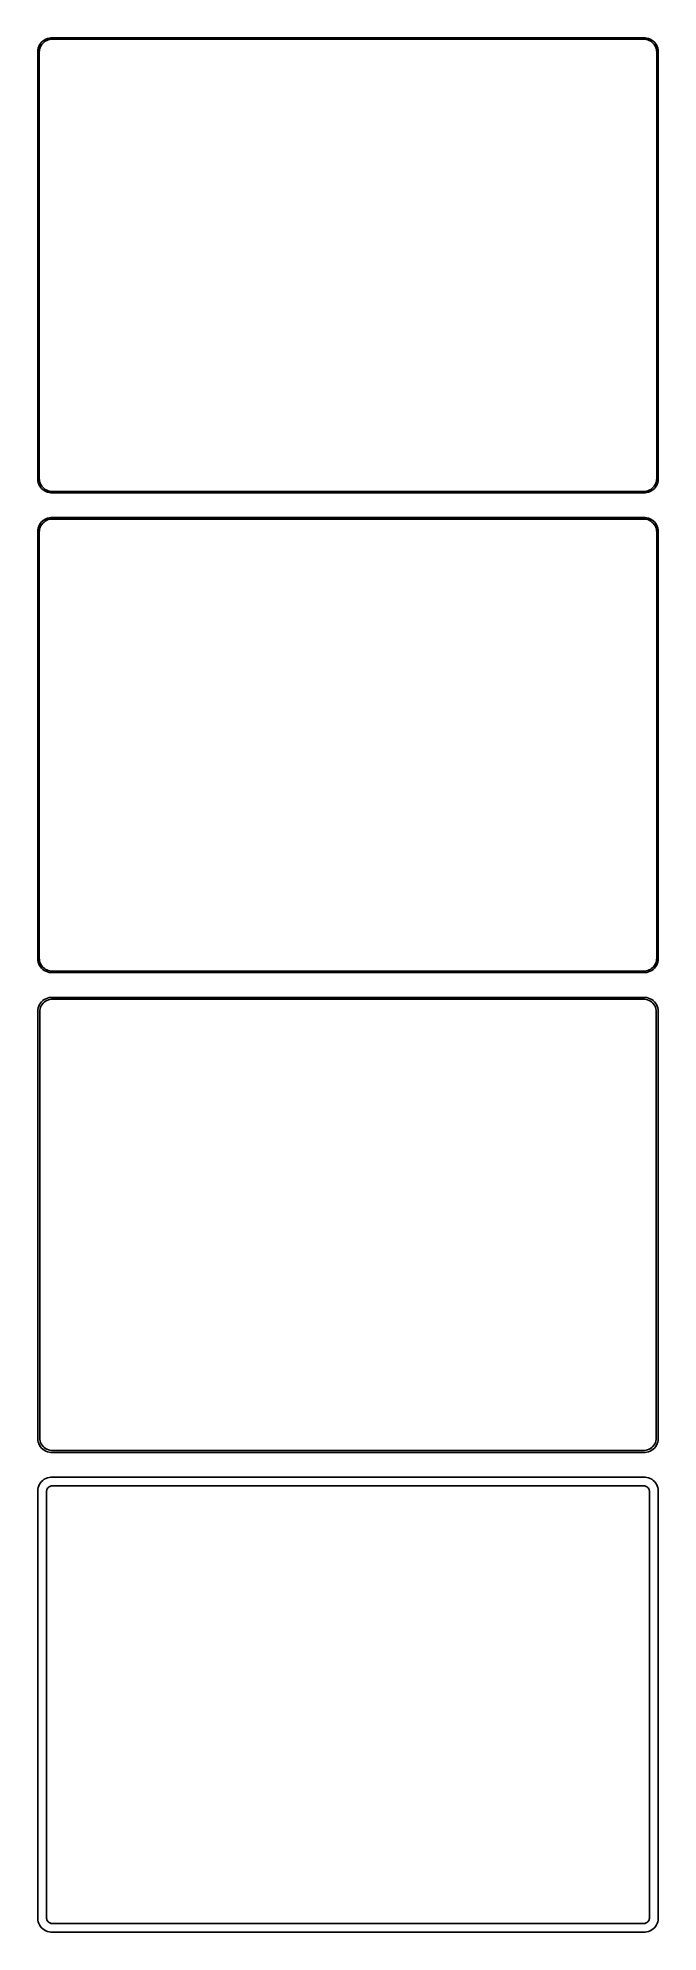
# Model space of a CAD drawing. Header units: metres. Extents: x -112 to 112, y 614 to 1300.
import ezdxf

# ---------------------------------------------------------------- set-up
doc = ezdxf.new("R2010")
doc.units = ezdxf.units.M

msp = doc.modelspace()

# ---------------------------------------------------------------- linework, layer by layer
for p, q in [((-111.545, 1298.44), (-111.882, 1297.91)), ((-111.145, 1298.92), (-111.545, 1298.44)), ((-110.687, 1299.35), (-111.145, 1298.92)), ((-111.093, 1298.04), (-110.713, 1298.5)), ((-110.713, 1298.5), (-110.278, 1298.91)), ((-110.179, 1299.72), (-110.687, 1299.35)), ((-110.278, 1298.91), (-109.795, 1299.26)), ((-109.629, 1300.02), (-110.179, 1299.72)), ((-109.795, 1299.26), (-109.272, 1299.55)), ((-109.045, 1300.26), (-109.629, 1300.02)), ((-109.272, 1299.55), (-108.718, 1299.77)), ((-108.437, 1300.41), (-109.045, 1300.26)), ((-108.718, 1299.77), (-108.14, 1299.92)), ((-107.814, 1300.49), (-108.437, 1300.41)), ((-108.14, 1299.92), (-107.548, 1299.99)), ((107.814, 1300.49), (-107.814, 1300.49)), ((-107.548, 1299.99), (107.548, 1299.99)), ((107.548, 1299.99), (108.14, 1299.92)), ((108.437, 1300.41), (107.814, 1300.49)), ((108.14, 1299.92), (108.718, 1299.77)), ((109.045, 1300.26), (108.437, 1300.41)), ((108.718, 1299.77), (109.272, 1299.55)), ((109.629, 1300.02), (109.045, 1300.26)), ((109.272, 1299.55), (109.795, 1299.26)), ((110.179, 1299.72), (109.629, 1300.02)), ((109.795, 1299.26), (110.278, 1298.91)), ((110.687, 1299.35), (110.179, 1299.72)), ((110.278, 1298.91), (110.713, 1298.5)), ((111.145, 1298.92), (110.687, 1299.35)), ((110.713, 1298.5), (111.093, 1298.04)), ((111.545, 1298.44), (111.145, 1298.92)), ((111.882, 1297.91), (111.545, 1298.44)), ((-112.461, 1296.13), (-112.5, 1295.5)), ((-112.5, 1295.5), (-112.5, 1140.5)), ((-112.343, 1296.74), (-112.461, 1296.13)), ((-112.149, 1297.34), (-112.343, 1296.74)), ((-111.882, 1297.91), (-112.149, 1297.34)), ((-112, 1295.25), (-111.963, 1295.85)), ((-112, 1140.75), (-112, 1295.25)), ((-111.963, 1295.85), (-111.851, 1296.43)), ((-111.851, 1296.43), (-111.666, 1297)), ((-111.666, 1297), (-111.412, 1297.54)), ((-111.412, 1297.54), (-111.093, 1298.04)), ((111.093, 1298.04), (111.412, 1297.54)), ((111.412, 1297.54), (111.666, 1297)), ((111.666, 1297), (111.851, 1296.43)), ((111.851, 1296.43), (111.963, 1295.85)), ((112.149, 1297.34), (111.882, 1297.91)), ((111.963, 1295.85), (112, 1295.25)), ((112, 1295.25), (112, 1140.75)), ((112.343, 1296.74), (112.149, 1297.34)), ((112.461, 1296.13), (112.343, 1296.74)), ((112.5, 1295.5), (112.461, 1296.13)), ((112.5, 1140.5), (112.5, 1295.5)), ((-112.5, 1140.5), (-112.461, 1139.87)), ((-111.963, 1140.15), (-112, 1140.75)), ((112, 1140.75), (111.963, 1140.15)), ((112.461, 1139.87), (112.5, 1140.5)), ((-112.461, 1139.87), (-112.343, 1139.26)), ((-112.343, 1139.26), (-112.149, 1138.66)), ((-112.149, 1138.66), (-111.882, 1138.09)), ((-111.851, 1139.57), (-111.963, 1140.15)), ((-111.882, 1138.09), (-111.545, 1137.56)), ((-111.666, 1139), (-111.851, 1139.57)), ((-111.412, 1138.46), (-111.666, 1139)), ((-111.545, 1137.56), (-111.145, 1137.08)), ((-111.093, 1137.96), (-111.412, 1138.46)), ((-111.145, 1137.08), (-110.687, 1136.65)), ((-110.713, 1137.5), (-111.093, 1137.96)), ((-110.278, 1137.09), (-110.713, 1137.5)), ((-110.687, 1136.65), (-110.179, 1136.28)), ((-109.795, 1136.74), (-110.278, 1137.09)), ((-110.179, 1136.28), (-109.629, 1135.98)), ((-109.272, 1136.45), (-109.795, 1136.74)), ((-109.629, 1135.98), (-109.045, 1135.74)), ((-108.718, 1136.23), (-109.272, 1136.45)), ((-109.045, 1135.74), (-108.437, 1135.59)), ((-108.14, 1136.08), (-108.718, 1136.23)), ((-108.437, 1135.59), (-107.814, 1135.51)), ((-107.548, 1136.01), (-108.14, 1136.08)), ((-107.814, 1135.51), (107.814, 1135.51)), ((107.548, 1136.01), (-107.548, 1136.01)), ((108.14, 1136.08), (107.548, 1136.01)), ((107.814, 1135.51), (108.437, 1135.59)), ((108.718, 1136.23), (108.14, 1136.08)), ((108.437, 1135.59), (109.045, 1135.74)), ((109.272, 1136.45), (108.718, 1136.23)), ((109.045, 1135.74), (109.629, 1135.98)), ((109.795, 1136.74), (109.272, 1136.45)), ((109.629, 1135.98), (110.179, 1136.28)), ((110.278, 1137.09), (109.795, 1136.74)), ((110.179, 1136.28), (110.687, 1136.65)), ((110.713, 1137.5), (110.278, 1137.09)), ((110.687, 1136.65), (111.145, 1137.08)), ((111.093, 1137.96), (110.713, 1137.5)), ((111.412, 1138.46), (111.093, 1137.96)), ((111.145, 1137.08), (111.545, 1137.56)), ((111.666, 1139), (111.412, 1138.46)), ((111.545, 1137.56), (111.882, 1138.09)), ((111.851, 1139.57), (111.666, 1139)), ((111.963, 1140.15), (111.851, 1139.57)), ((111.882, 1138.09), (112.149, 1138.66)), ((112.149, 1138.66), (112.343, 1139.26)), ((112.343, 1139.26), (112.461, 1139.87)), ((-112.461, 1122.13), (-112.5, 1121.5)), ((-112.5, 1121.5), (-112.5, 966.5)), ((-112.343, 1122.74), (-112.461, 1122.13)), ((-112.149, 1123.34), (-112.343, 1122.74)), ((-111.882, 1123.91), (-112.149, 1123.34)), ((-112, 1121.25), (-111.963, 1121.85)), ((-112, 966.75), (-112, 1121.25)), ((-111.963, 1121.85), (-111.851, 1122.43)), ((-111.545, 1124.44), (-111.882, 1123.91)), ((-111.851, 1122.43), (-111.666, 1123)), ((-111.666, 1123), (-111.412, 1123.54)), ((-111.145, 1124.92), (-111.545, 1124.44)), ((-111.412, 1123.54), (-111.093, 1124.04)), ((-110.687, 1125.35), (-111.145, 1124.92)), ((-111.093, 1124.04), (-110.713, 1124.5)), ((-110.713, 1124.5), (-110.278, 1124.91)), ((-110.179, 1125.72), (-110.687, 1125.35)), ((-110.278, 1124.91), (-109.795, 1125.26)), ((-109.629, 1126.02), (-110.179, 1125.72)), ((-109.795, 1125.26), (-109.272, 1125.55)), ((-109.045, 1126.26), (-109.629, 1126.02)), ((-109.272, 1125.55), (-108.718, 1125.77)), ((-108.437, 1126.41), (-109.045, 1126.26)), ((-108.718, 1125.77), (-108.14, 1125.92)), ((-107.814, 1126.49), (-108.437, 1126.41)), ((-108.14, 1125.92), (-107.548, 1125.99)), ((107.814, 1126.49), (-107.814, 1126.49)), ((-107.548, 1125.99), (107.548, 1125.99)), ((107.548, 1125.99), (108.14, 1125.92)), ((108.437, 1126.41), (107.814, 1126.49)), ((108.14, 1125.92), (108.718, 1125.77)), ((109.045, 1126.26), (108.437, 1126.41)), ((108.718, 1125.77), (109.272, 1125.55)), ((109.629, 1126.02), (109.045, 1126.26)), ((109.272, 1125.55), (109.795, 1125.26)), ((110.179, 1125.72), (109.629, 1126.02)), ((109.795, 1125.26), (110.278, 1124.91)), ((110.687, 1125.35), (110.179, 1125.72)), ((110.278, 1124.91), (110.713, 1124.5)), ((111.145, 1124.92), (110.687, 1125.35)), ((110.713, 1124.5), (111.093, 1124.04)), ((111.093, 1124.04), (111.412, 1123.54)), ((111.545, 1124.44), (111.145, 1124.92)), ((111.412, 1123.54), (111.666, 1123)), ((111.882, 1123.91), (111.545, 1124.44)), ((111.666, 1123), (111.851, 1122.43)), ((111.851, 1122.43), (111.963, 1121.85)), ((112.149, 1123.34), (111.882, 1123.91)), ((111.963, 1121.85), (112, 1121.25)), ((112, 1121.25), (112, 966.75)), ((112.343, 1122.74), (112.149, 1123.34)), ((112.461, 1122.13), (112.343, 1122.74)), ((112.5, 1121.5), (112.461, 1122.13)), ((112.5, 966.5), (112.5, 1121.5)), ((-112.5, 966.5), (-112.461, 965.873)), ((-112.461, 965.873), (-112.343, 965.257)), ((-112.343, 965.257), (-112.149, 964.659)), ((-112.149, 964.659), (-111.882, 964.091)), ((-111.963, 966.155), (-112, 966.75)), ((-111.851, 965.569), (-111.963, 966.155)), ((-111.882, 964.091), (-111.545, 963.561)), ((-111.666, 965.001), (-111.851, 965.569)), ((-111.412, 964.462), (-111.666, 965.001)), ((-111.545, 963.561), (-111.145, 963.077)), ((-111.093, 963.958), (-111.412, 964.462)), ((-111.145, 963.077), (-110.687, 962.647)), ((-110.713, 963.498), (-111.093, 963.958)), ((-110.278, 963.09), (-110.713, 963.498)), ((-110.687, 962.647), (-110.179, 962.278)), ((-109.795, 962.739), (-110.278, 963.09)), ((-110.179, 962.278), (-109.629, 961.976)), ((-109.272, 962.452), (-109.795, 962.739)), ((-109.629, 961.976), (-109.045, 961.745)), ((-108.718, 962.232), (-109.272, 962.452)), ((-108.14, 962.084), (-108.718, 962.232)), ((-107.548, 962.009), (-108.14, 962.084)), ((107.548, 962.009), (-107.548, 962.009)), ((108.14, 962.084), (107.548, 962.009)), ((108.718, 962.232), (108.14, 962.084)), ((109.272, 962.452), (108.718, 962.232)), ((109.045, 961.745), (109.629, 961.976)), ((109.795, 962.739), (109.272, 962.452)), ((109.629, 961.976), (110.179, 962.278)), ((110.278, 963.09), (109.795, 962.739)), ((110.179, 962.278), (110.687, 962.647)), ((110.713, 963.498), (110.278, 963.09)), ((110.687, 962.647), (111.145, 963.077)), ((111.093, 963.958), (110.713, 963.498)), ((111.412, 964.462), (111.093, 963.958)), ((111.145, 963.077), (111.545, 963.561)), ((111.666, 965.001), (111.412, 964.462)), ((111.545, 963.561), (111.882, 964.091)), ((111.851, 965.569), (111.666, 965.001)), ((111.963, 966.155), (111.851, 965.569)), ((111.882, 964.091), (112.149, 964.659)), ((112, 966.75), (111.963, 966.155)), ((112.149, 964.659), (112.343, 965.257)), ((112.343, 965.257), (112.461, 965.873)), ((112.461, 965.873), (112.5, 966.5)), ((-109.045, 961.745), (-108.437, 961.589)), ((-108.437, 961.589), (-107.814, 961.51)), ((-107.814, 961.51), (107.814, 961.51)), ((107.814, 961.51), (108.437, 961.589)), ((108.437, 961.589), (109.045, 961.745)), ((-112.461, 948.127), (-112.5, 947.5)), ((-112.343, 948.743), (-112.461, 948.127)), ((-112.149, 949.341), (-112.343, 948.743)), ((-111.882, 949.909), (-112.149, 949.341)), ((-111.545, 950.439), (-111.882, 949.909)), ((-111.792, 947.824), (-111.685, 948.389)), ((-111.685, 948.389), (-111.507, 948.935)), ((-111.145, 950.923), (-111.545, 950.439)), ((-111.507, 948.935), (-111.262, 949.456)), ((-111.262, 949.456), (-110.954, 949.941)), ((-110.687, 951.353), (-111.145, 950.923)), ((-110.954, 949.941), (-110.588, 950.384)), ((-110.179, 951.722), (-110.687, 951.353)), ((-110.588, 950.384), (-110.168, 950.778)), ((-109.629, 952.024), (-110.179, 951.722)), ((-110.168, 950.778), (-109.703, 951.116)), ((-109.703, 951.116), (-109.199, 951.393)), ((-109.045, 952.255), (-109.629, 952.024)), ((-109.199, 951.393), (-108.665, 951.604)), ((-108.437, 952.411), (-109.045, 952.255)), ((-108.665, 951.604), (-108.108, 951.747)), ((-107.814, 952.49), (-108.437, 952.411)), ((-108.108, 951.747), (-107.537, 951.819)), ((107.814, 952.49), (-107.814, 952.49)), ((-107.537, 951.819), (107.537, 951.819)), ((107.537, 951.819), (108.108, 951.747)), ((108.437, 952.411), (107.814, 952.49)), ((108.108, 951.747), (108.665, 951.604)), ((109.045, 952.255), (108.437, 952.411)), ((108.665, 951.604), (109.199, 951.393)), ((109.629, 952.024), (109.045, 952.255)), ((109.199, 951.393), (109.703, 951.116)), ((110.179, 951.722), (109.629, 952.024)), ((109.703, 951.116), (110.168, 950.778)), ((110.168, 950.778), (110.588, 950.384)), ((110.687, 951.353), (110.179, 951.722)), ((110.588, 950.384), (110.954, 949.941)), ((111.145, 950.923), (110.687, 951.353)), ((110.954, 949.941), (111.262, 949.456)), ((111.545, 950.439), (111.145, 950.923)), ((111.262, 949.456), (111.507, 948.935)), ((111.507, 948.935), (111.685, 948.389)), ((111.882, 949.909), (111.545, 950.439)), ((111.685, 948.389), (111.792, 947.824)), ((112.149, 949.341), (111.882, 949.909)), ((112.343, 948.743), (112.149, 949.341)), ((112.461, 948.127), (112.343, 948.743)), ((112.5, 947.5), (112.461, 948.127)), ((-112.5, 947.5), (-112.5, 792.5)), ((-111.828, 947.25), (-111.792, 947.824)), ((-111.828, 792.75), (-111.828, 947.25)), ((111.792, 947.824), (111.828, 947.25)), ((111.828, 947.25), (111.828, 792.75)), ((112.5, 792.5), (112.5, 947.5)), ((-112.5, 792.5), (-112.461, 791.873)), ((-112.461, 791.873), (-112.343, 791.257)), ((-112.343, 791.257), (-112.149, 790.659)), ((-112.149, 790.659), (-111.882, 790.091)), ((-111.882, 790.091), (-111.545, 789.561)), ((-111.792, 792.176), (-111.828, 792.75)), ((-111.685, 791.611), (-111.792, 792.176)), ((-111.507, 791.065), (-111.685, 791.611)), ((-111.262, 790.544), (-111.507, 791.065)), ((-110.954, 790.059), (-111.262, 790.544)), ((-110.588, 789.616), (-110.954, 790.059)), ((110.954, 790.059), (110.588, 789.616)), ((111.262, 790.544), (110.954, 790.059)), ((111.507, 791.065), (111.262, 790.544)), ((111.685, 791.611), (111.507, 791.065)), ((111.545, 789.561), (111.882, 790.091)), ((111.792, 792.176), (111.685, 791.611)), ((111.828, 792.75), (111.792, 792.176)), ((111.882, 790.091), (112.149, 790.659)), ((112.149, 790.659), (112.343, 791.257)), ((112.343, 791.257), (112.461, 791.873)), ((112.461, 791.873), (112.5, 792.5)), ((-111.545, 789.561), (-111.145, 789.077)), ((-111.145, 789.077), (-110.687, 788.647)), ((-110.687, 788.647), (-110.179, 788.278)), ((-110.168, 789.222), (-110.588, 789.616)), ((-110.179, 788.278), (-109.629, 787.976)), ((-109.703, 788.884), (-110.168, 789.222)), ((-109.199, 788.607), (-109.703, 788.884)), ((-109.629, 787.976), (-109.045, 787.745)), ((-108.665, 788.396), (-109.199, 788.607)), ((-109.045, 787.745), (-108.437, 787.589)), ((-108.108, 788.253), (-108.665, 788.396)), ((-108.437, 787.589), (-107.814, 787.51)), ((-107.537, 788.181), (-108.108, 788.253)), ((-107.814, 787.51), (107.814, 787.51)), ((107.537, 788.181), (-107.537, 788.181)), ((108.108, 788.253), (107.537, 788.181)), ((107.814, 787.51), (108.437, 787.589)), ((108.665, 788.396), (108.108, 788.253)), ((108.437, 787.589), (109.045, 787.745)), ((109.199, 788.607), (108.665, 788.396)), ((109.045, 787.745), (109.629, 787.976)), ((109.703, 788.884), (109.199, 788.607)), ((109.629, 787.976), (110.179, 788.278)), ((110.168, 789.222), (109.703, 788.884)), ((110.588, 789.616), (110.168, 789.222)), ((110.179, 788.278), (110.687, 788.647)), ((110.687, 788.647), (111.145, 789.077)), ((111.145, 789.077), (111.545, 789.561)), ((-111.545, 776.439), (-111.882, 775.909)), ((-111.145, 776.923), (-111.545, 776.439)), ((-110.687, 777.353), (-111.145, 776.923)), ((-110.179, 777.722), (-110.687, 777.353)), ((-109.629, 778.024), (-110.179, 777.722)), ((-109.045, 778.255), (-109.629, 778.024)), ((-108.437, 778.411), (-109.045, 778.255)), ((-107.814, 778.49), (-108.437, 778.411)), ((107.814, 778.49), (-107.814, 778.49)), ((108.437, 778.411), (107.814, 778.49)), ((109.045, 778.255), (108.437, 778.411)), ((109.629, 778.024), (109.045, 778.255)), ((110.179, 777.722), (109.629, 778.024)), ((110.687, 777.353), (110.179, 777.722)), ((111.145, 776.923), (110.687, 777.353)), ((111.545, 776.439), (111.145, 776.923)), ((111.882, 775.909), (111.545, 776.439)), ((-112.461, 774.127), (-112.5, 773.5)), ((-112.5, 773.5), (-112.5, 618.5)), ((-112.343, 774.743), (-112.461, 774.127)), ((-112.149, 775.341), (-112.343, 774.743)), ((-111.882, 775.909), (-112.149, 775.341)), ((-109.36, 773.25), (-109.343, 773.514)), ((-109.36, 618.75), (-109.36, 773.25)), ((-109.343, 773.514), (-109.293, 773.775)), ((-109.293, 773.775), (-109.211, 774.027)), ((-109.211, 774.027), (-109.099, 774.266)), ((-109.099, 774.266), (-108.957, 774.49)), ((-108.957, 774.49), (-108.788, 774.694)), ((-108.788, 774.694), (-108.595, 774.876)), ((-108.595, 774.876), (-108.38, 775.031)), ((-108.38, 775.031), (-108.148, 775.159)), ((-108.148, 775.159), (-107.902, 775.256)), ((-107.902, 775.256), (-107.645, 775.322)), ((-107.645, 775.322), (-107.382, 775.355)), ((-107.382, 775.355), (107.382, 775.355)), ((107.382, 775.355), (107.645, 775.322)), ((107.645, 775.322), (107.902, 775.256)), ((107.902, 775.256), (108.148, 775.159)), ((108.148, 775.159), (108.38, 775.031)), ((108.38, 775.031), (108.595, 774.876)), ((108.595, 774.876), (108.788, 774.694)), ((108.788, 774.694), (108.957, 774.49)), ((108.957, 774.49), (109.099, 774.266)), ((109.099, 774.266), (109.211, 774.027)), ((109.211, 774.027), (109.293, 773.775)), ((109.293, 773.775), (109.343, 773.514)), ((109.343, 773.514), (109.36, 773.25)), ((109.36, 773.25), (109.36, 618.75)), ((112.149, 775.341), (111.882, 775.909)), ((112.343, 774.743), (112.149, 775.341)), ((112.461, 774.127), (112.343, 774.743)), ((112.5, 773.5), (112.461, 774.127)), ((112.5, 618.5), (112.5, 773.5)), ((-112.5, 618.5), (-112.461, 617.873)), ((-109.343, 618.486), (-109.36, 618.75)), ((-109.293, 618.225), (-109.343, 618.486)), ((109.343, 618.486), (109.293, 618.225)), ((109.36, 618.75), (109.343, 618.486)), ((112.461, 617.873), (112.5, 618.5)), ((-112.461, 617.873), (-112.343, 617.257)), ((-112.343, 617.257), (-112.149, 616.659)), ((-112.149, 616.659), (-111.882, 616.091)), ((-111.882, 616.091), (-111.545, 615.561)), ((-111.545, 615.561), (-111.145, 615.077)), ((-111.145, 615.077), (-110.687, 614.647)), ((-110.687, 614.647), (-110.179, 614.278)), ((-110.179, 614.278), (-109.629, 613.976)), ((-109.629, 613.976), (-109.045, 613.745)), ((-109.211, 617.973), (-109.293, 618.225)), ((-109.099, 617.734), (-109.211, 617.973)), ((-108.957, 617.51), (-109.099, 617.734)), ((-109.045, 613.745), (-108.437, 613.589)), ((-108.788, 617.306), (-108.957, 617.51)), ((-108.595, 617.124), (-108.788, 617.306)), ((-108.38, 616.969), (-108.595, 617.124)), ((-108.437, 613.589), (-107.814, 613.51)), ((-108.148, 616.841), (-108.38, 616.969)), ((-107.902, 616.744), (-108.148, 616.841)), ((-107.645, 616.678), (-107.902, 616.744)), ((-107.814, 613.51), (107.814, 613.51)), ((-107.382, 616.645), (-107.645, 616.678)), ((107.382, 616.645), (-107.382, 616.645)), ((107.645, 616.678), (107.382, 616.645)), ((107.902, 616.744), (107.645, 616.678)), ((107.814, 613.51), (108.437, 613.589)), ((108.148, 616.841), (107.902, 616.744)), ((108.38, 616.969), (108.148, 616.841)), ((108.595, 617.124), (108.38, 616.969)), ((108.437, 613.589), (109.045, 613.745)), ((108.788, 617.306), (108.595, 617.124)), ((108.957, 617.51), (108.788, 617.306)), ((109.099, 617.734), (108.957, 617.51)), ((109.045, 613.745), (109.629, 613.976)), ((109.211, 617.973), (109.099, 617.734)), ((109.293, 618.225), (109.211, 617.973)), ((109.629, 613.976), (110.179, 614.278)), ((110.179, 614.278), (110.687, 614.647)), ((110.687, 614.647), (111.145, 615.077)), ((111.145, 615.077), (111.545, 615.561)), ((111.545, 615.561), (111.882, 616.091)), ((111.882, 616.091), (112.149, 616.659)), ((112.149, 616.659), (112.343, 617.257)), ((112.343, 617.257), (112.461, 617.873))]:
    msp.add_line(p, q)

doc.saveas('drawing.dxf')
